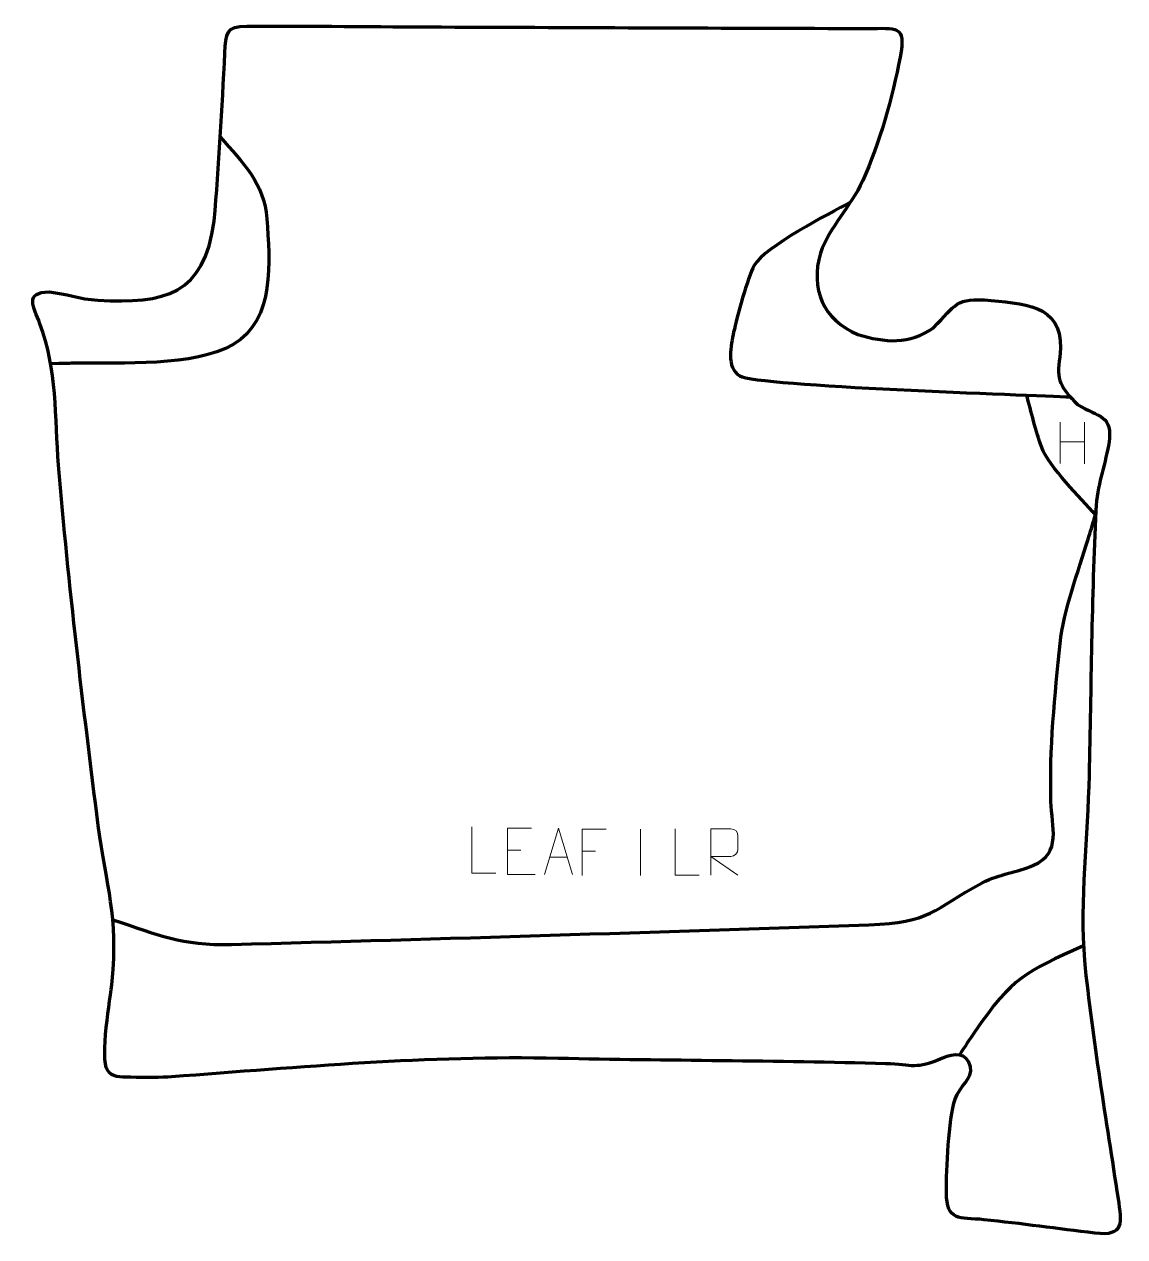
# Model space of a CAD drawing. Header units: millimetres. Extents: x 986 to 1579, y 93 to 746.
import ezdxf

# ---------------------------------------------------------------- set-up
doc = ezdxf.new("R2010")
doc.units = ezdxf.units.MM
doc.header["$MEASUREMENT"] = 0
doc.layers.add('layer 2', color=7, linetype='Continuous')
doc.layers.add('layer 3', color=7, linetype='Continuous')

msp = doc.modelspace()

# ---------------------------------------------------------------- linework, layer by layer
at = {"layer": 'layer 2', "color": 142, "lineweight": 158}
for points, knots in [([(1091.5691, 685.5368), (1103.7758, 671.564), (1115.159, 660.7263), (1116.72, 641.4208), (1116.72, 641.4208), (1118.0853, 618.8614), (1121.4296, 587.0315), (1098.5174, 573.759), (1098.5174, 573.759), (1077.2094, 561.4158), (1038.3946, 564.2101), (1013.6518, 563.6421), (1013.6518, 563.6421), (1010.6471, 563.5731), (1007.6426, 563.5015), (1004.6379, 563.4304), (1004.6379, 563.4304), (1004.6379, 563.4304), (1000.168, 563.326), (1000.168, 563.326)], [0, 0, 0, 0, 0.16666667, 0.16666667, 0.16666667, 0.16666667, 0.33333333, 0.33333333, 0.33333333, 0.33333333, 0.5, 0.5, 0.5, 0.5, 0.66666667, 0.66666667, 0.66666667, 0.66666667, 1, 1, 1, 1]), ([(1431.1246, 650.2759), (1419.5027, 644.1235), (1385.1893, 626.5467), (1379.3982, 616.2961), (1379.3982, 616.2961), (1375.5896, 609.5547), (1370.0641, 588.6052), (1368.2377, 580.3799), (1368.2377, 580.3799), (1366.8194, 573.5073), (1364.0712, 561.1899), (1371.5105, 556.8399), (1371.5105, 556.8399), (1381.2009, 551.1735), (1528.3398, 546.5487), (1549.6984, 545.4388)], [0, 0, 0, 0, 0.2, 0.2, 0.2, 0.2, 0.4, 0.4, 0.4, 0.4, 0.6, 0.6, 0.6, 0.6, 1, 1, 1, 1]), ([(1563.3132, 482.0402), (1555.232, 491.0116), (1538.2197, 507.6774), (1534.2607, 518.2787), (1534.2607, 518.2787), (1530.9976, 527.0167), (1528.7116, 537.5472), (1526.1016, 546.6622)], [0, 0, 0, 0, 0.33333333, 0.33333333, 0.33333333, 0.33333333, 1, 1, 1, 1]), ([(1033.5999, 263.7521), (1058.5734, 255.6655), (1070.3228, 249.7609), (1097.6069, 250.4614), (1097.6069, 250.4614), (1212.1234, 253.4359), (1326.613, 257.1674), (1441.1002, 261.0943), (1441.1002, 261.0943), (1474.4473, 262.2381), (1475.3763, 269.0285), (1502.1101, 283.6616), (1502.1101, 283.6616), (1512.4026, 288.8073), (1520.5695, 289.1075), (1529.9082, 293.1563), (1529.9082, 293.1563), (1545.143, 299.7616), (1539.7031, 313.808), (1539.2645, 327.5578), (1539.2645, 327.5578), (1538.3868, 355.0763), (1541.3826, 385.2491), (1544.2125, 412.7022), (1544.2125, 412.7022), (1546.0016, 430.0189), (1554.1053, 451.7887), (1559.3174, 468.8667), (1559.3174, 468.8667), (1560.48, 472.6756), (1561.6367, 476.4859), (1562.7883, 480.2982), (1562.7883, 480.2982), (1562.7883, 480.2982), (1563.3132, 482.0402), (1563.3132, 482.0402)], [0, 0, 0, 0, 0.1, 0.1, 0.1, 0.1, 0.2, 0.2, 0.2, 0.2, 0.3, 0.3, 0.3, 0.3, 0.4, 0.4, 0.4, 0.4, 0.5, 0.5, 0.5, 0.5, 0.6, 0.6, 0.6, 0.6, 0.7, 0.7, 0.7, 0.7, 0.8, 0.8, 0.8, 0.8, 1, 1, 1, 1]), ([(1556.8034, 249.7511), (1525.1893, 235.198), (1518.8286, 233.2564), (1498.1904, 203.3161), (1498.1904, 203.3161), (1495.3548, 199.2023), (1492.6374, 195.0143), (1489.9291, 190.8163)], [0, 0, 0, 0, 0.33333333, 0.33333333, 0.33333333, 0.33333333, 1, 1, 1, 1])]:
    msp.add_open_spline(points, degree=3, knots=knots, dxfattribs=at)
at = {"layer": 'layer 3', "color": 242, "lineweight": 158}
msp.add_open_spline([(1210.8802, 744.8155), (1175.8953, 744.9451), (1140.7665, 745.3731), (1105.8031, 745.3005), (1105.8031, 745.3005), (1094.6308, 745.2773), (1094.595, 741.3387), (1094.0654, 730.907), (1094.0654, 730.907), (1092.49, 700.8437), (1090.919, 670.1833), (1088.2553, 640.2201), (1088.2553, 640.2201), (1082.9648, 600.354), (1061.7443, 595.6257), (1025.5726, 597.5355), (1025.5726, 597.5355), (1015.7005, 598.2062), (1008.3829, 601.2277), (999.6079, 602.0403), (999.6079, 602.0403), (985.9199, 602.0843), (990.7873, 593.88), (994.3965, 584.9376), (994.3965, 584.9376), (1003.7385, 560.5187), (1002.4068, 534.2929), (1004.4346, 508.6446), (1004.4346, 508.6446), (1009.7466, 443.9131), (1017.6743, 378.9924), (1025.7491, 314.5391), (1025.7491, 314.5391), (1030.2815, 281.3935), (1036.6357, 265.8258), (1033.3589, 230.6224), (1033.3589, 230.6224), (1032.2944, 221.4003), (1026.6317, 189.205), (1030.8052, 182.649), (1030.8052, 182.649), (1033.3295, 178.6836), (1037.2504, 179.0454), (1043.4509, 178.875), (1043.4509, 178.875), (1050.6894, 178.6759), (1060.5118, 178.7669), (1065.2495, 179.1081), (1065.2495, 179.1081), (1135.5446, 184.3052), (1203.0177, 190.6538), (1273.7597, 189.0434), (1273.7597, 189.0434), (1332.5318, 187.7431), (1391.4304, 187.9032), (1450.1624, 186.1842), (1450.1624, 186.1842), (1465.1961, 185.5548), (1466.0782, 182.8811), (1480.883, 189.2416), (1480.883, 189.2416), (1486.7782, 191.7743), (1494.1348, 192.4835), (1495.9257, 184.4946), (1495.9257, 184.4946), (1497.3112, 178.3148), (1490, 174.0827), (1487.6448, 167.1739), (1487.6448, 167.1739), (1484.0344, 155.7802), (1482.94, 129.3954), (1482.9078, 116.8484), (1482.9078, 116.8484), (1483.2796, 101.0166), (1489.3512, 103.5352), (1503.1709, 102.129), (1503.1709, 102.129), (1523.2659, 100.0528), (1542.8942, 97.3075), (1562.8776, 94.9014), (1562.8776, 94.9014), (1579.0382, 92.9556), (1577.3626, 100.5681), (1575.4011, 113.4718), (1575.4011, 113.4718), (1569.0283, 155.953), (1561.5996, 199.0528), (1557.3072, 241.753), (1557.3072, 241.753), (1554.7179, 273.9929), (1559.0511, 308.9636), (1559.805, 341.6572), (1559.805, 341.6572), (1560.8873, 389.1365), (1561.1906, 436.9036), (1563.419, 484.323), (1563.419, 484.323), (1564.2589, 498.8001), (1567.9552, 506.6851), (1570.3937, 519.9974), (1570.3937, 519.9974), (1572.8935, 536.163), (1565.2232, 534.1747), (1553.6359, 541.4603), (1553.6359, 541.4603), (1544.2664, 550.4526), (1542.1529, 554.5741), (1543.9828, 566.969), (1543.9828, 566.969), (1547.3075, 593.9476), (1528.3763, 595.5105), (1506.9839, 597.49), (1506.9839, 597.49), (1487.0686, 599.1137), (1488.5447, 595.2066), (1475.947, 582.7838), (1475.947, 582.7838), (1462.8564, 573.4861), (1449.9229, 574.6904), (1435.1986, 579.1734), (1435.1986, 579.1734), (1416.3134, 587.0386), (1409.5958, 603.66), (1414.9862, 622.987), (1414.9862, 622.987), (1420.1542, 637.4334), (1431.082, 647.4831), (1437.8212, 662.0676), (1437.8212, 662.0676), (1446.6907, 681.5269), (1453.9335, 707.438), (1457.9665, 728.483), (1457.9665, 728.483), (1461.3781, 746.2856), (1455.7416, 743.9874), (1440.5332, 744.0237), (1440.5332, 744.0237), (1363.982, 744.2058), (1287.4311, 744.5366), (1210.8802, 744.8155)], degree=3, knots=[0, 0, 0, 0, 0.02777778, 0.02777778, 0.02777778, 0.02777778, 0.05555556, 0.05555556, 0.05555556, 0.05555556, 0.08333333, 0.08333333, 0.08333333, 0.08333333, 0.11111111, 0.11111111, 0.11111111, 0.11111111, 0.13888889, 0.13888889, 0.13888889, 0.13888889, 0.16666667, 0.16666667, 0.16666667, 0.16666667, 0.19444444, 0.19444444, 0.19444444, 0.19444444, 0.22222222, 0.22222222, 0.22222222, 0.22222222, 0.25, 0.25, 0.25, 0.25, 0.27777778, 0.27777778, 0.27777778, 0.27777778, 0.30555556, 0.30555556, 0.30555556, 0.30555556, 0.33333333, 0.33333333, 0.33333333, 0.33333333, 0.36111111, 0.36111111, 0.36111111, 0.36111111, 0.38888889, 0.38888889, 0.38888889, 0.38888889, 0.41666667, 0.41666667, 0.41666667, 0.41666667, 0.44444444, 0.44444444, 0.44444444, 0.44444444, 0.47222222, 0.47222222, 0.47222222, 0.47222222, 0.5, 0.5, 0.5, 0.5, 0.52777778, 0.52777778, 0.52777778, 0.52777778, 0.55555556, 0.55555556, 0.55555556, 0.55555556, 0.58333333, 0.58333333, 0.58333333, 0.58333333, 0.61111111, 0.61111111, 0.61111111, 0.61111111, 0.63888889, 0.63888889, 0.63888889, 0.63888889, 0.66666667, 0.66666667, 0.66666667, 0.66666667, 0.69444444, 0.69444444, 0.69444444, 0.69444444, 0.72222222, 0.72222222, 0.72222222, 0.72222222, 0.75, 0.75, 0.75, 0.75, 0.77777778, 0.77777778, 0.77777778, 0.77777778, 0.80555556, 0.80555556, 0.80555556, 0.80555556, 0.83333333, 0.83333333, 0.83333333, 0.83333333, 0.86111111, 0.86111111, 0.86111111, 0.86111111, 0.88888889, 0.88888889, 0.88888889, 0.88888889, 0.91666667, 0.91666667, 0.91666667, 0.91666667, 0.94444444, 0.94444444, 0.94444444, 0.94444444, 1, 1, 1, 1], dxfattribs=at)
at = {"layer": 'layer 3', "color": 250, "lineweight": 9}
for points in [[(1544.2028, 531.844), (1544.2028, 531.844), (1544.2028, 509.6513), (1544.2028, 509.6513)], [(1557.3185, 531.844), (1557.3185, 531.844), (1557.3185, 509.4937), (1557.3185, 509.4937)], [(1544.2203, 521.2016), (1544.2203, 521.2016), (1557.3185, 521.2016), (1557.3185, 521.2016)], [(1318.1352, 312.5634), (1318.1352, 312.5634), (1318.1352, 287.5893), (1318.1352, 287.5893)], [(1246.4335, 301.2705), (1246.4335, 301.2705), (1253.6016, 301.2705), (1253.6016, 301.2705)], [(1286.6982, 300.6734), (1286.6982, 300.6734), (1293.8663, 300.6734), (1293.8663, 300.6734)], [(1269.1185, 297.4461), (1269.1185, 297.4461), (1278.6142, 297.4461), (1278.6142, 297.4461)]]:
    msp.add_open_spline(points, degree=3, dxfattribs=at)
for points, knots in [([(1240.0762, 288.7937), (1240.0762, 288.7937), (1227.1271, 288.7937), (1227.1271, 288.7937), (1227.1271, 288.7937), (1227.1271, 288.7937), (1227.1271, 313.7473), (1227.1271, 313.7473)], [0, 0, 0, 0, 0.33333333, 0.33333333, 0.33333333, 0.33333333, 1, 1, 1, 1]), ([(1259.3074, 313.1502), (1259.3074, 313.1502), (1246.4335, 313.1502), (1246.4335, 313.1502), (1246.4335, 313.1502), (1246.4335, 313.1502), (1246.4335, 288.1966), (1246.4335, 288.1966), (1246.4335, 288.1966), (1246.4335, 288.1966), (1261.2993, 288.1966), (1261.2993, 288.1966)], [0, 0, 0, 0, 0.25, 0.25, 0.25, 0.25, 0.5, 0.5, 0.5, 0.5, 1, 1, 1, 1]), ([(1266.3959, 288.1967), (1266.3959, 288.1967), (1273.7669, 313.1502), (1273.7669, 313.1502), (1273.7669, 313.1502), (1273.7669, 313.1502), (1281.3368, 288.1967), (1281.3368, 288.1967)], [0, 0, 0, 0, 0.33333333, 0.33333333, 0.33333333, 0.33333333, 1, 1, 1, 1]), ([(1299.5722, 312.5531), (1299.5722, 312.5531), (1286.6982, 312.5531), (1286.6982, 312.5531), (1286.6982, 312.5531), (1286.6982, 312.5531), (1286.6982, 287.5995), (1286.6982, 287.5995)], [0, 0, 0, 0, 0.33333333, 0.33333333, 0.33333333, 0.33333333, 1, 1, 1, 1]), ([(1349.7304, 287.7353), (1349.7304, 287.7353), (1336.7813, 287.7353), (1336.7813, 287.7353), (1336.7813, 287.7353), (1336.7813, 287.7353), (1336.7813, 312.6889), (1336.7813, 312.6889)], [0, 0, 0, 0, 0.33333333, 0.33333333, 0.33333333, 0.33333333, 1, 1, 1, 1]), ([(1355.9238, 287.7354), (1355.9238, 287.7354), (1355.9238, 312.6889), (1355.9238, 312.6889), (1355.9238, 312.6889), (1359.5186, 312.6889), (1363.1141, 312.6889), (1366.7093, 312.6889), (1366.7093, 312.6889), (1369.0346, 312.6512), (1370.5919, 311.1612), (1370.5878, 308.7948), (1370.5878, 308.7948), (1370.5874, 306.7593), (1370.5874, 303.6999), (1370.5878, 301.6639), (1370.5878, 301.6639), (1370.5813, 299.7884), (1368.769, 297.8466), (1366.7595, 297.8275), (1366.7595, 297.8275), (1366.7595, 297.8275), (1355.9238, 297.8275), (1355.9238, 297.8275), (1355.9238, 297.8275), (1355.9238, 297.8275), (1370.5785, 287.7354), (1370.5785, 287.7354)], [0, 0, 0, 0, 0.125, 0.125, 0.125, 0.125, 0.25, 0.25, 0.25, 0.25, 0.375, 0.375, 0.375, 0.375, 0.5, 0.5, 0.5, 0.5, 0.625, 0.625, 0.625, 0.625, 0.75, 0.75, 0.75, 0.75, 1, 1, 1, 1])]:
    msp.add_open_spline(points, degree=3, knots=knots, dxfattribs=at)

doc.saveas('drawing.dxf')
